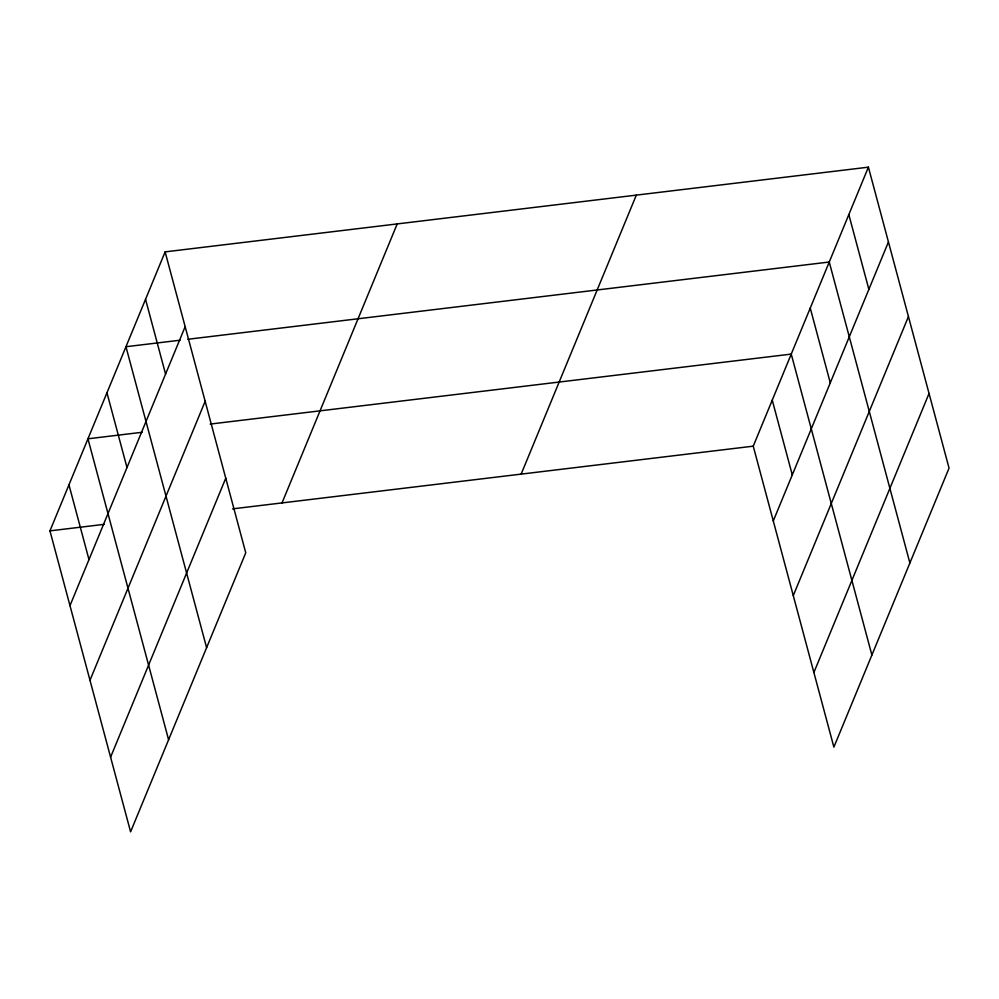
<?xml version="1.0" encoding="UTF-8"?>
<svg xmlns="http://www.w3.org/2000/svg" width="999" height="999" viewBox="0 0 999 999"><rect width="100%" height="100%" fill="white"/><g stroke="black" fill="none" stroke-linecap="round" stroke-linejoin="round"><path stroke-width="1.5" d="M165.122 251.873L245.754 552.834L130.594 831.83L49.95 530.869L165.122 251.873L868.406 167.17L949.05 468.131L833.878 747.127L753.246 446.166L868.406 167.17M69.98 605.644L185.152 326.648M89.985 680.282L205.157 401.286M110.589 757.192L225.762 478.196M282.03 502.922L397.202 223.926M521.153 474.113L636.326 195.117M773.276 520.941L888.448 241.945M793.281 595.579L908.441 316.583M813.885 672.489L929.045 393.494M180.12 340.209L125.961 346.728L206.606 647.689M187.849 339.273L829.245 262.025L909.889 562.986M142.108 432.28L87.949 438.798L168.594 739.76M210.19 424.076L791.245 354.096L871.89 655.057M49.95 530.869L104.108 524.35M232.53 508.878L753.246 446.166M848.825 214.598L868.868 289.373M810.251 308.067L830.281 382.842M772.239 400.137L792.282 474.9M145.542 299.3L165.572 374.076M106.955 392.769L126.998 467.544M68.956 484.84L88.986 559.615"/></g></svg>
